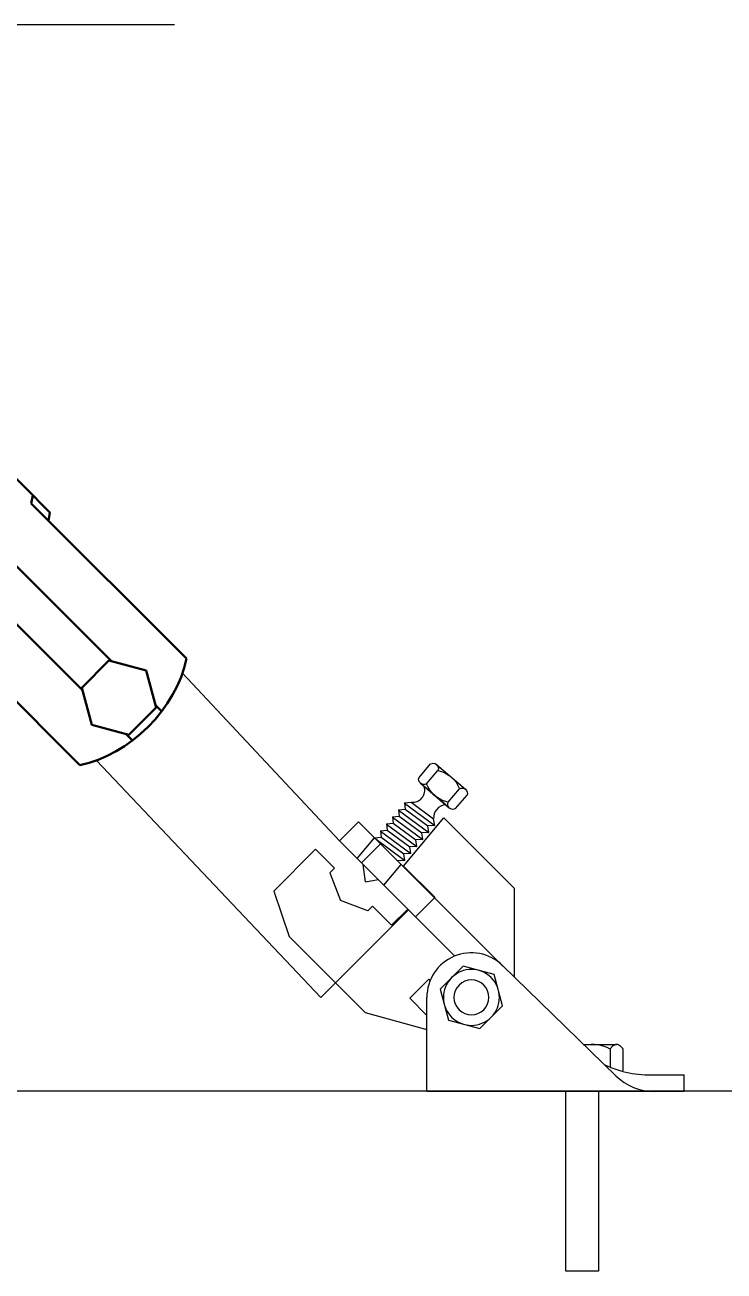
# Model space of a CAD drawing. Header units: millimetres. Extents: x 0 to 1390178, y 0 to 110113.
# Drawn here: x 553389.5 to 553493, y 34374.1 to 34558.5 of the extents above; entities that cross this region are included whole.
import ezdxf
from ezdxf.xclip import XClip

# ---------------------------------------------------------------- set-up
doc = ezdxf.new("R2010")
doc.units = ezdxf.units.MM
doc.header["$LTSCALE"] = 100
doc.header["$XCLIPFRAME"] = 0
doc.linetypes.add('X - 평면도$0$CENTER', pattern=[65, 60, -2, 1, -2])
doc.layers.add('X - 평면도$0$AA-WAXM-CONC', color=2, linetype='Continuous')
doc.layers.add('X - 평면도$0$LINE', color=7, linetype='Continuous')
doc.layers.add('X - 평면도$0$DEFPOINT', color=163, linetype='Continuous', plot=False)
doc.layers.add('X - 평면도$0$vis', color=7, linetype='Continuous', lineweight=30)

# ---------------------------------------------------------------- blocks, each defined once
blk = doc.blocks.new('X - 평면도$0$소방 100Ø')
at = {"layer": 'X - 평면도$0$LINE', "color": 1, "linetype": 'X - 평면도$0$CENTER', "ltscale": 1000}
blk.add_line((8835397.167932557, -5046975.223888559), (8835183.329525411, -5046975.223888559), dxfattribs=at)
at = {"layer": 'X - 평면도$0$LINE'}
for p, q in [((8835398.334504332, -5047071.148767065), (8835421.56159659, -5047095.923872288)), ((8835385.64220344, -5047084.038398331), (8835418.820054263, -5047119.135798087)), ((8835437.285497257, -5047090.624945341), (8835434.116624618, -5047087.918472422)), ((8835431.188606996, -5047090.339131722), (8835432.179952106, -5047090.238623852)), ((8835431.188606996, -5047090.339131722), (8835431.295471013, -5047091.274218155)), ((8835431.189976895, -5047090.351118675), (8835435.672771024, -5047093.668211835)), ((8835432.179952106, -5047090.238623852), (8835435.506910441, -5047092.700443519)), ((8835432.179952106, -5047090.238623852), (8835435.506910441, -5047092.700443519)), ((8835432.179952106, -5047090.238623852), (8835435.506910441, -5047092.700443519)), ((8835429.41964481, -5047092.410320332), (8835430.410989922, -5047092.309812458)), ((8835430.304125903, -5047091.374726029), (8835431.295471013, -5047091.274218155)), ((8835430.304125903, -5047091.374726029), (8835430.410989922, -5047092.309812458)), ((8835430.305495802, -5047091.386712978), (8835434.788289933, -5047094.703806138)), ((8835430.410989922, -5047092.309812458), (8835433.737948257, -5047094.771632127)), ((8835431.295471013, -5047091.274218155), (8835434.62242935, -5047093.736037822)), ((8835424.367283586, -5047093.118185291), (8835421.56159659, -5047095.923872288)), ((8835424.367283586, -5047093.118185291), (8835445.724676598, -5047114.475578303)), ((8835428.53516372, -5047093.445914634), (8835429.526508829, -5047093.345406761)), ((8835428.53516372, -5047093.445914634), (8835428.642027736, -5047094.381001065)), ((8835428.536533616, -5047093.457901584), (8835433.019327747, -5047096.774994744)), ((8835429.41964481, -5047092.410320332), (8835429.526508829, -5047093.345406761)), ((8835429.42101471, -5047092.422307281), (8835433.903808838, -5047095.739400441)), ((8835429.526508829, -5047093.345406761), (8835432.853467165, -5047095.807226431)), ((8835431.03865872, -5047099.681649387), (8835437.020714005, -5047092.55251351)), ((8835435.68641028, -5047093.667331079), (8835434.62242935, -5047093.736037822)), ((8835434.801929189, -5047094.702925382), (8835434.62242935, -5047093.736037822)), ((8835435.68641028, -5047093.667331079), (8835435.506910441, -5047092.700443519)), ((8835447.451089378, -5047102.982888883), (8835437.020714005, -5047092.55251351)), ((8835438.627487836, -5047112.989763536), (8835421.56159659, -5047095.923872288)), ((8835424.205980344, -5047098.568256045), (8835426.766201535, -5047095.51710324)), ((8835426.766201535, -5047095.51710324), (8835427.757546643, -5047095.416595368)), ((8835426.80840013, -5047095.559301833), (8835431.25036556, -5047098.84618335)), ((8835427.650682626, -5047094.481508937), (8835428.642027736, -5047094.381001065)), ((8835427.650682626, -5047094.481508937), (8835427.757546643, -5047095.416595368)), ((8835427.652052525, -5047094.493495885), (8835432.134846652, -5047097.810589047)), ((8835427.757546643, -5047095.416595368), (8835431.08450498, -5047097.878415037)), ((8835428.642027736, -5047094.381001065), (8835431.968986072, -5047096.842820734)), ((8835433.917448096, -5047095.738519685), (8835432.853467165, -5047095.807226431)), ((8835433.032967003, -5047096.774113989), (8835432.853467165, -5047095.807226431)), ((8835434.801929189, -5047094.702925382), (8835433.737948257, -5047094.771632127)), ((8835433.917448096, -5047095.738519685), (8835433.737948257, -5047094.771632127)), ((8835418.044371182, -5047097.190702917), (8835411.866464233, -5047103.368609866)), ((8835420.854554472, -5047100.000886209), (8835418.044371182, -5047097.190702917)), ((8835427.652708672, -5047096.403610377), (8835424.847021675, -5047099.209297374)), ((8835432.14848591, -5047097.809708288), (8835431.08450498, -5047097.878415037)), ((8835431.26400482, -5047098.845302591), (8835431.08450498, -5047097.878415037)), ((8835433.032967003, -5047096.774113989), (8835431.968986072, -5047096.842820734)), ((8835432.14848591, -5047097.809708288), (8835431.968986072, -5047096.842820734)), ((8835425.402371187, -5047102.015825622), (8835425.094335906, -5047099.456611607)), ((8835428.155265171, -5047102.517540872), (8835430.715486364, -5047099.466388071)), ((8835430.058059547, -5047098.808961254), (8835430.200023888, -5047098.91400934)), ((8835431.26400482, -5047098.845302591), (8835430.200023888, -5047098.91400934)), ((8835430.208439643, -5047098.959341349), (8835430.200023888, -5047098.91400934)), ((8835435.660848197, -5047104.303838862), (8835431.03865872, -5047099.681649387)), ((8835420.153132724, -5047100.70230796), (8835420.854554472, -5047100.000886209)), ((8835420.153132724, -5047100.70230796), (8835421.7043539, -5047104.771453362)), ((8835411.866464233, -5047103.368609866), (8835414.114610866, -5047110.113049762)), ((8835425.402371187, -5047102.015825622), (8835427.312110877, -5047101.674386576)), ((8835447.451089378, -5047116.091151364), (8835447.451089378, -5047102.982888883)), ((8835425.773499306, -5047106.322674537), (8835421.7043539, -5047104.771453362)), ((8835432.802329753, -5047107.164605454), (8835435.608016752, -5047104.358918456)), ((8835435.660848197, -5047104.303838862), (8835435.606892679, -5047104.357794382)), ((8835431.803535823, -5047106.152316531), (8835418.820054263, -5047119.135798087)), ((8835425.773499306, -5047106.322674537), (8835426.474921053, -5047105.621252792)), ((8835426.474921053, -5047105.621252792), (8835429.285104346, -5047108.431436082)), ((8835431.677132362, -5047106.039408064), (8835429.285104346, -5047108.431436082)), ((8835425.355344031, -5047121.353782928), (8835414.114610866, -5047110.113049762)), ((8835445.688849194, -5047114.377853597), (8835462.471966004, -5047130.694855547)), ((8835431.966019206, -5047119.241649164), (8835434.771706203, -5047116.435962168)), ((8835434.771706203, -5047116.435962168), (8835434.976497704, -5047116.640753668)), ((8835431.966019206, -5047119.241649164), (8835434.498468282, -5047121.774098242)), ((8835434.498468282, -5047132.994914906), (8835434.498468282, -5047119.105636297)), ((8835425.355344031, -5047121.353782928), (8835434.498468282, -5047123.880474785)), ((8835457.711527098, -5047126.06662756), (8835462.566374648, -5047126.06662756)), ((8835461.62633202, -5047126.714370949), (8835461.59090326, -5047126.763756167)), ((8835461.59090326, -5047126.763756167), (8835461.59090326, -5047129.430941362)), ((8835461.66381371, -5047126.664661873), (8835461.62633202, -5047126.714370949)), ((8835461.703240516, -5047126.614937531), (8835461.66381371, -5047126.664661873)), ((8835461.744504344, -5047126.565507079), (8835461.703240516, -5047126.614937531)), ((8835461.787496962, -5047126.516679255), (8835461.744504344, -5047126.565507079)), ((8835461.832110416, -5047126.468762936), (8835461.787496962, -5047126.516679255)), ((8835461.878236614, -5047126.422067134), (8835461.832110416, -5047126.468762936)), ((8835461.925767602, -5047126.376900727), (8835461.878236614, -5047126.422067134)), ((8835461.974595148, -5047126.333572451), (8835461.925767602, -5047126.376900727)), ((8835462.0246113, -5047126.292391324), (8835461.974595148, -5047126.333572451)), ((8835462.0757081, -5047126.25366622), (8835462.0246113, -5047126.292391324)), ((8835462.12777732, -5047126.217706015), (8835462.0757081, -5047126.25366622)), ((8835462.180711005, -5047126.184819587), (8835462.12777732, -5047126.217706015)), ((8835462.23440106, -5047126.155315809), (8835462.180711005, -5047126.184819587)), ((8835462.288739536, -5047126.129503699), (8835462.23440106, -5047126.155315809)), ((8835462.343618194, -5047126.107691992), (8835462.288739536, -5047126.129503699)), ((8835462.398929087, -5047126.090189565), (8835462.343618194, -5047126.107691992)), ((8835462.454564119, -5047126.077305434), (8835462.398929087, -5047126.090189565)), ((8835462.510415338, -5047126.069348475), (8835462.454564119, -5047126.077305434)), ((8835462.566374648, -5047126.06662756), (8835462.510415338, -5047126.069348475)), ((8835462.622333819, -5047126.069348475), (8835462.566374648, -5047126.06662756)), ((8835462.678185038, -5047126.077305434), (8835462.622333819, -5047126.069348475)), ((8835462.73382007, -5047126.090189565), (8835462.678185038, -5047126.077305434)), ((8835462.789130965, -5047126.107691992), (8835462.73382007, -5047126.090189565)), ((8835462.844009625, -5047126.129503699), (8835462.789130965, -5047126.107691992)), ((8835462.898348097, -5047126.155315809), (8835462.844009625, -5047126.129503699)), ((8835462.952038154, -5047126.184819587), (8835462.898348097, -5047126.155315809)), ((8835463.00497184, -5047126.217706015), (8835462.952038154, -5047126.184819587)), ((8835463.057041058, -5047126.25366622), (8835463.00497184, -5047126.217706015)), ((8835463.108137857, -5047126.292391324), (8835463.057041058, -5047126.25366622)), ((8835463.158154009, -5047126.333572451), (8835463.108137857, -5047126.292391324)), ((8835463.206981694, -5047126.376900727), (8835463.158154009, -5047126.333572451)), ((8835463.254512543, -5047126.422067134), (8835463.206981694, -5047126.376900727)), ((8835463.300638743, -5047126.468762936), (8835463.254512543, -5047126.422067134)), ((8835463.345252197, -5047126.516679255), (8835463.300638743, -5047126.468762936)), ((8835463.388244815, -5047126.565507079), (8835463.345252197, -5047126.516679255)), ((8835463.429508643, -5047126.614937531), (8835463.388244815, -5047126.565507079)), ((8835463.468935447, -5047126.664661873), (8835463.429508643, -5047126.614937531)), ((8835463.506417276, -5047126.714370949), (8835463.468935447, -5047126.664661873)), ((8835463.541846035, -5047126.763756167), (8835463.506417276, -5047126.714370949)), ((8835463.541846035, -5047129.922161153), (8835463.541846035, -5047126.763756167)), ((8835463.447656957, -5047130.048091538), (8835463.468935447, -5047130.021255586)), ((8835463.468935447, -5047130.021255586), (8835463.506417276, -5047129.971546371)), ((8835463.506417276, -5047129.971546371), (8835463.541846035, -5047129.922161153)), ((8835467.092264088, -5047130.575207155), (8835472.538470313, -5047130.545578459)), ((8835472.551816521, -5047132.994923064), (8835472.538470313, -5047130.545578459)), ((8835434.498468282, -5047132.994914906), (8835472.551816521, -5047132.994923064)), ((8835455.037319828, -5047159.602326697), (8835455.037319828, -5047132.994920354)), ((8835459.907976493, -5047132.994920354), (8835459.907976493, -5047159.602326697)), ((8835459.907976493, -5047159.602326697), (8835455.037319828, -5047159.602326697))]:
    blk.add_line(p, q, dxfattribs=at)
at = {"layer": 'X - 평면도$0$LINE', "extrusion": (1.602468902606302e-17, 1.665334536937735e-16, -1)}
for p, q in [((8835433.339085234, -5047086.562236851), (8835435.036473691, -5047084.574850315)), ((8835435.932904402, -5047084.648339732), (8835440.23124043, -5047088.319465516)), ((8835434.448333243, -5047087.509624152), (8835436.1457217, -5047085.522237614)), ((8835433.551902534, -5047087.436134733), (8835437.850238563, -5047091.107260516)), ((8835437.637421263, -5047090.233362636), (8835439.334809722, -5047088.245976096)), ((8835438.746669272, -5047091.180749936), (8835440.44405773, -5047089.193363396)), ((8835439.855294906, -5047114.488853646), (8835436.475541634, -5047117.868573124)), ((8835444.47212373, -5047115.725916835), (8835439.855294906, -5047114.488853646)), ((8835445.709199287, -5047120.342699489), (8835444.47212373, -5047115.725916835)), ((8835436.475541634, -5047117.868573124), (8835437.71261719, -5047122.48535578)), ((8835442.329446018, -5047123.722418966), (8835445.709199287, -5047120.342699489)), ((8835437.71261719, -5047122.48535578), (8835442.329446018, -5047123.722418966))]:
    blk.add_line(p, q, dxfattribs=at)
at = {"layer": 'X - 평면도$0$LINE'}
for centre, radius, start, end in [((8835432.36689618, -5047088.426305903), 1.821934259565084, 264.110659695559, 16.18460976197039), ((8835437.393869251, -5047092.517638339), 1.895793045212999, 93.27706897550222, 185.533444280466), ((8835441.092370464, -5047119.105636297), 6.593902179273642, 45.80678400538715, 180), ((8835458.989183702, -5047131.270066684), 5.203439122462313, 59.99999998159479, 102.7252791042106), ((8835467.53534618, -5047114.648215253), 15.93315388717203, 245.1373609128757, 272.2169330824589), ((8835468.12617564, -5047124.978788825), 8.040118493246323, 225.3116998841262, 270.3116999950252)]:
    blk.add_arc(centre, radius, start, end, dxfattribs=at)
at = {"layer": 'X - 평면도$0$LINE', "extrusion": (1.6024689026063e-17, 1.665334536937734e-16, -1)}
for centre, start_param, end_param in [((8835435.43375974, -5047085.232763045), 3.383739178774629, 5.883959149597939), ((8835434.051047198, -5047086.85171142), 0.2421465251848356, 2.742366496008146), ((8835439.732095763, -5047088.903888823), 3.383739178774629, 5.883959149597939), ((8835438.349383224, -5047090.522837201), 0.2421465251848356, 2.742366496008146)]:
    blk.add_ellipse(centre, major_axis=(0.5434565734438676, -0.5434565734438679), ratio=0.9999999999997956, start_param=start_param, end_param=end_param, dxfattribs=at)
at = {"layer": 'X - 평면도$0$LINE', "extrusion": (1.602468902606293e-17, 1.665334536937735e-16, -1)}
blk.add_ellipse((8835435.19804948, -5047089.860659624), major_axis=(-3.140054053851814, -3.140054053851812), ratio=0.9999999999975729, start_param=2.571253536616585, end_param=3.554852138167012, dxfattribs=at)
at = {"layer": 'X - 평면도$0$LINE', "extrusion": (1.602468902606311e-17, 1.665334536937734e-16, -1)}
blk.add_ellipse((8835438.585093481, -5047085.894940624), major_axis=(-3.140054053851814, -3.140054053851812), ratio=0.9999999999975729, start_param=-0.5703391169732082, end_param=0.4132594845772184, dxfattribs=at)
at = {"layer": 'X - 평면도$0$LINE', "extrusion": (1.60246890260631e-17, 1.665334536937734e-16, -1)}
blk.add_ellipse((8835441.092370462, -5047119.105636297), major_axis=(2.926937556482609, -2.926937556482613), ratio=0.9999999999999605, dxfattribs=at)
at = {"layer": 'X - 평면도$0$LINE', "extrusion": (1.602468902606303e-17, 1.665334536937735e-16, -1)}
blk.add_ellipse((8835441.092370462, -5047119.105636297), major_axis=(1.826619139183711, 1.82661913918371), ratio=0.9999999999997753, dxfattribs=at)
at = {"layer": 'X - 평면도$0$vis', "lineweight": 50}
for p, q in [((8835336.46253829, -5047017.992226342), (8835387.834685327, -5047069.34839817)), ((8835383.556565557, -5047073.67340645), (8835332.160970619, -5047022.293794012)), ((8835378.73391419, -5047047.358899226), (8835371.06891166, -5047039.693896696)), ((8835376.203246688, -5047044.828231724), (8835375.993263355, -5047046.052104281)), ((8835375.993263355, -5047046.052104281), (8835398.928007964, -5047068.968561618)), ((8835378.523930857, -5047048.582771784), (8835378.73391419, -5047047.358899226)), ((8835383.155593168, -5047084.740976414), (8835360.220848558, -5047061.824519077)), ((8835387.479778996, -5047069.253453001), (8835383.452140054, -5047073.284305988)), ((8835387.479778996, -5047069.253453001), (8835392.98441955, -5047070.726064147)), ((8835390.433782225, -5047080.260381268), (8835394.461421166, -5047076.229528282)), ((8835394.367358143, -5047075.879039517), (8835395.269680249, -5047076.781081026)), ((8835390.433782225, -5047080.260381268), (8835384.929141669, -5047078.78777012)), ((8835390.968112577, -5047081.082648698), (8835390.04028848, -5047080.155113129))]:
    blk.add_line(p, q, dxfattribs=at)
for points in [[(8835394.461421166, -5047076.229528282), (8835392.98441955, -5047070.726064147)], [(8835384.929141669, -5047078.78777012), (8835383.452140054, -5047073.284305988)]]:
    blk.add_lwpolyline(points, dxfattribs=at)
at = {"layer": 'X - 평면도$0$vis', "lineweight": 50, "extrusion": (0, 0, -1)}
blk.add_ellipse((8835385.15163645, -5047070.964604899), major_axis=(-11.4708471241909, -11.4708471241909), ratio=0.7071067811864913, start_param=3.95434821495876, end_param=5.47042974581062, dxfattribs=at)
blk = doc.blocks.new('X - 평면도$0$2F PL')
at = {"layer": 'X - 평면도$0$AA-WAXM-CONC'}
blk.add_line((-13417.24332969612, 17090.90274402255), (-14717.24332969624, 17090.90274402255), dxfattribs=at)
at = {"layer": 'X - 평면도$0$DEFPOINT'}
blk.add_blockref('X - 평면도$0$소방 100Ø', (-8849374.810258389, 5064223.897667085), dxfattribs=at)
blk = doc.blocks.new('X - 평면도', base_point=(-475.3640304019209, -286.727544500216))
blk.add_blockref('X - 평면도$0$2F PL', (838639.2251018132, 33202.21578745756))

msp = doc.modelspace()

# ---------------------------------------------------------------- block references
ref = msp.add_blockref('X - 평면도', (-271725.2813814067, -16179.13384891691))
XClip(ref).set_block_clipping_path([(775249.9173510048, 15892.406304416683), (859249.9173510048, 75292.40630441668)])

doc.saveas('drawing.dxf')
